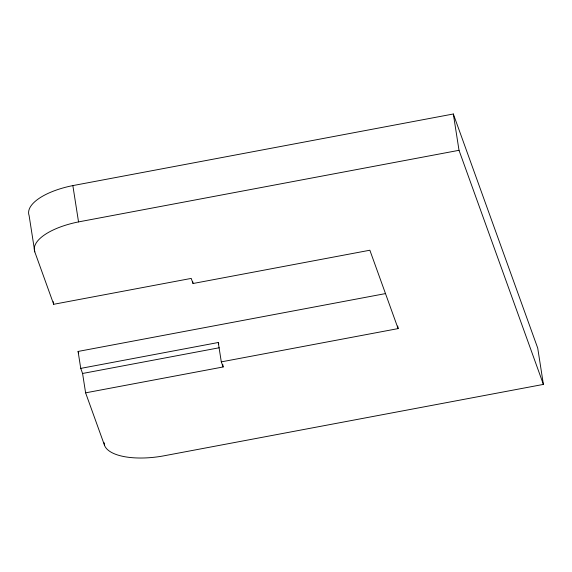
<?xml version="1.0" encoding="UTF-8"?>
<svg xmlns="http://www.w3.org/2000/svg" width="572" height="572" viewBox="0 0 572 572"><rect width="100%" height="100%" fill="white"/><g stroke="black" fill="none" stroke-linecap="round" stroke-linejoin="round"><path stroke-width="0.86" d="M80.745 368.389L218.261 342.506L221.3 361.876L398.112 328.6L369.862 250.229L193.05 283.505L191.212 278.414L53.689 304.29L34.792 251.873L29.108 215.558A53.461 21.314 -8.9 0 1 72.851 185.593L453.331 113.992L537.716 348.091L543.4 384.405L162.92 456.006A53.461 21.314 -8.9 0 1 104.504 445.266L85.607 392.842L82.575 373.473L80.745 368.389L78.085 351.444L385.399 293.608M34.792 251.873A53.461 21.314 -8.9 0 1 78.536 221.907L459.016 150.307L543.4 384.405M82.575 373.473L219.226 347.762M85.607 392.842L223.13 366.967L222.715 364.321M218.261 342.506L218.79 343.965M221.3 361.876L223.13 366.967M78.085 351.444L78.686 353.11M453.331 113.992L459.016 150.307M397.704 326.011L398.112 328.6M192.771 281.739L193.05 283.505M72.851 185.593L78.536 221.907M104.097 442.671L104.504 445.266M53.275 301.651L53.689 304.29"/></g></svg>
